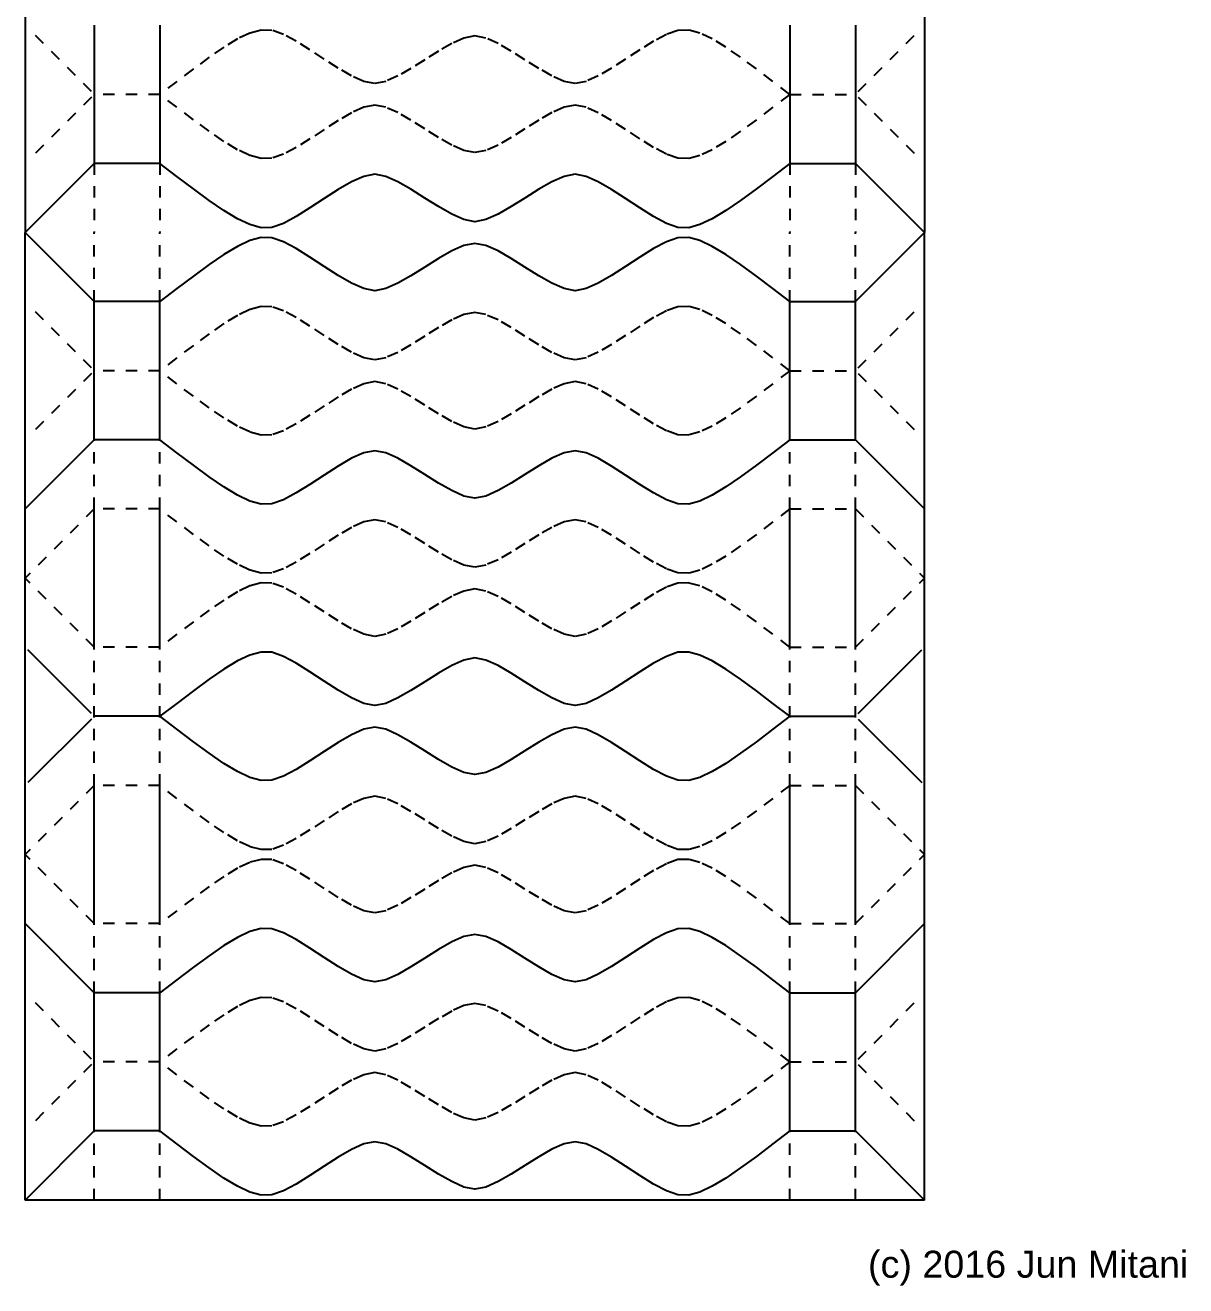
# Model space of a CAD drawing. Extents: x 11 to 192, y -288 to -9.
# Drawn here: x 47.5 to 192.1, y -287.6 to -130.6 of the extents above; entities that cross this region are included whole.
import ezdxf

# ---------------------------------------------------------------- set-up
doc = ezdxf.new("R2010")
doc.units = 0
for name, pattern in [('AI-LINETYPE-100', [2.822222, 1.411111, -1.411111]), ('AI-LINETYPE-101', [2.822222, 1.411111, -1.411111]), ('AI-LINETYPE-102', [2.822222, 1.411111, -1.411111]), ('AI-LINETYPE-103', [2.822222, 1.411111, -1.411111]), ('AI-LINETYPE-104', [2.822222, 1.411111, -1.411111]), ('AI-LINETYPE-105', [2.822222, 1.411111, -1.411111]), ('AI-LINETYPE-106', [2.822222, 1.411111, -1.411111]), ('AI-LINETYPE-107', [2.822222, 1.411111, -1.411111]), ('AI-LINETYPE-108', [2.822222, 1.411111, -1.411111]), ('AI-LINETYPE-109', [2.822222, 1.411111, -1.411111]), ('AI-LINETYPE-11', [2.822222, 1.411111, -1.411111]), ('AI-LINETYPE-110', [2.822222, 1.411111, -1.411111]), ('AI-LINETYPE-18', [2.822222, 1.411111, -1.411111]), ('AI-LINETYPE-19', [2.822222, 1.411111, -1.411111]), ('AI-LINETYPE-26', [2.822222, 1.411111, -1.411111]), ('AI-LINETYPE-27', [2.822222, 1.411111, -1.411111]), ('AI-LINETYPE-28', [2.822222, 1.411111, -1.411111]), ('AI-LINETYPE-4', [2.822222, 1.411111, -1.411111]), ('AI-LINETYPE-46', [2.822222, 1.411111, -1.411111]), ('AI-LINETYPE-51', [2.822222, 1.411111, -1.411111]), ('AI-LINETYPE-53', [2.822222, 1.411111, -1.411111]), ('AI-LINETYPE-54', [2.822222, 1.411111, -1.411111]), ('AI-LINETYPE-55', [2.822222, 1.411111, -1.411111]), ('AI-LINETYPE-56', [2.822222, 1.411111, -1.411111]), ('AI-LINETYPE-57', [2.822222, 1.411111, -1.411111]), ('AI-LINETYPE-58', [2.822222, 1.411111, -1.411111]), ('AI-LINETYPE-59', [2.822222, 1.411111, -1.411111]), ('AI-LINETYPE-60', [2.822222, 1.411111, -1.411111]), ('AI-LINETYPE-61', [2.822222, 1.411111, -1.411111]), ('AI-LINETYPE-62', [2.822222, 1.411111, -1.411111]), ('AI-LINETYPE-63', [2.822222, 1.411111, -1.411111]), ('AI-LINETYPE-64', [2.822222, 1.411111, -1.411111]), ('AI-LINETYPE-65', [2.822222, 1.411111, -1.411111]), ('AI-LINETYPE-66', [2.822222, 1.411111, -1.411111]), ('AI-LINETYPE-67', [2.822222, 1.411111, -1.411111]), ('AI-LINETYPE-68', [2.822222, 1.411111, -1.411111]), ('AI-LINETYPE-69', [2.822222, 1.411111, -1.411111]), ('AI-LINETYPE-70', [2.822222, 1.411111, -1.411111]), ('AI-LINETYPE-71', [2.822222, 1.411111, -1.411111]), ('AI-LINETYPE-72', [2.822222, 1.411111, -1.411111]), ('AI-LINETYPE-73', [2.822222, 1.411111, -1.411111]), ('AI-LINETYPE-74', [2.822222, 1.411111, -1.411111]), ('AI-LINETYPE-75', [2.822222, 1.411111, -1.411111]), ('AI-LINETYPE-76', [2.822222, 1.411111, -1.411111]), ('AI-LINETYPE-77', [2.822222, 1.411111, -1.411111]), ('AI-LINETYPE-78', [2.822222, 1.411111, -1.411111]), ('AI-LINETYPE-79', [2.822222, 1.411111, -1.411111]), ('AI-LINETYPE-80', [2.822222, 1.411111, -1.411111]), ('AI-LINETYPE-81', [2.822222, 1.411111, -1.411111]), ('AI-LINETYPE-82', [2.822222, 1.411111, -1.411111]), ('AI-LINETYPE-83', [2.822222, 1.411111, -1.411111]), ('AI-LINETYPE-84', [2.822222, 1.411111, -1.411111]), ('AI-LINETYPE-85', [2.822222, 1.411111, -1.411111]), ('AI-LINETYPE-86', [2.822222, 1.411111, -1.411111]), ('AI-LINETYPE-87', [2.822222, 1.411111, -1.411111]), ('AI-LINETYPE-88', [2.822222, 1.411111, -1.411111]), ('AI-LINETYPE-89', [2.822222, 1.411111, -1.411111]), ('AI-LINETYPE-9', [2.822222, 1.411111, -1.411111]), ('AI-LINETYPE-90', [2.822222, 1.411111, -1.411111]), ('AI-LINETYPE-91', [2.822222, 1.411111, -1.411111]), ('AI-LINETYPE-92', [2.822222, 1.411111, -1.411111]), ('AI-LINETYPE-93', [2.822222, 1.411111, -1.411111]), ('AI-LINETYPE-94', [2.822222, 1.411111, -1.411111]), ('AI-LINETYPE-95', [2.822222, 1.411111, -1.411111]), ('AI-LINETYPE-96', [2.822222, 1.411111, -1.411111]), ('AI-LINETYPE-97', [2.822222, 1.411111, -1.411111]), ('AI-LINETYPE-98', [2.822222, 1.411111, -1.411111]), ('AI-LINETYPE-99', [2.822222, 1.411111, -1.411111])]:
    doc.linetypes.add(name, pattern=pattern)
for name, color, linetype in [('CUTLINE', 7, 'CONTINUOUS'), ('MOUNTAINLINE', 7, 'CONTINUOUS'), ('TEXT', 7, 'CONTINUOUS'), ('VALLEYLINE', 7, 'CONTINUOUS')]:
    doc.layers.add(name, color=color, linetype=linetype)

# ---------------------------------------------------------------- blocks, each defined once
blk = doc.blocks.new('BLOCK_2')
at = {"layer": 'CUTLINE', "color": 7}
blk.add_lwpolyline([(159.55, -35.93), (159.55, -156.43)], dxfattribs=at)
blk = doc.blocks.new('BLOCK_3')
at = {"layer": 'CUTLINE', "color": 7}
blk.add_lwpolyline([(159.55, -276.93), (159.55, -156.43)], dxfattribs=at)
blk = doc.blocks.new('BLOCK_4')
at = {"layer": 'CUTLINE', "color": 7}
blk.add_lwpolyline([(47.55, -276.93), (47.55, -156.43)], dxfattribs=at)
blk = doc.blocks.new('BLOCK_5')
at = {"layer": 'CUTLINE', "color": 7}
blk.add_lwpolyline([(47.55, -35.93), (47.55, -156.43)], dxfattribs=at)
blk = doc.blocks.new('BLOCK_9')
at = {"layer": 'VALLEYLINE', "color": 7, "linetype": 'AI-LINETYPE-4'}
blk.add_lwpolyline([(142.77, -147.82), (142.77, -156.43)], dxfattribs=at)
blk = doc.blocks.new('BLOCK_14')
at = {"layer": 'VALLEYLINE', "color": 7, "linetype": 'AI-LINETYPE-9'}
blk.add_lwpolyline([(150.95, -147.82), (150.95, -156.43)], dxfattribs=at)
blk = doc.blocks.new('BLOCK_22')
at = {"layer": 'VALLEYLINE', "color": 7, "linetype": 'AI-LINETYPE-18'}
blk.add_lwpolyline([(151.29, -138.87), (159.21, -130.95)], dxfattribs=at)
blk = doc.blocks.new('BLOCK_23')
at = {"layer": 'VALLEYLINE', "color": 7, "linetype": 'AI-LINETYPE-19'}
blk.add_lwpolyline([(151.29, -139.56), (159.21, -147.48)], dxfattribs=at)
blk = doc.blocks.new('BLOCK_30')
at = {"layer": 'VALLEYLINE', "color": 7, "linetype": 'AI-LINETYPE-26'}
blk.add_lwpolyline([(55.81, -138.87), (47.89, -130.95)], dxfattribs=at)
blk = doc.blocks.new('BLOCK_31')
at = {"layer": 'VALLEYLINE', "color": 7, "linetype": 'AI-LINETYPE-27'}
blk.add_lwpolyline([(55.81, -139.56), (47.89, -147.48)], dxfattribs=at)
blk = doc.blocks.new('BLOCK_35')
at = {"layer": 'VALLEYLINE', "color": 7, "linetype": 'AI-LINETYPE-46'}
blk.add_lwpolyline([(64.33, -147.82), (64.33, -156.43)], dxfattribs=at)
blk = doc.blocks.new('BLOCK_40')
at = {"layer": 'VALLEYLINE', "color": 7, "linetype": 'AI-LINETYPE-51'}
blk.add_lwpolyline([(56.15, -147.82), (56.15, -156.43)], dxfattribs=at)
blk = doc.blocks.new('BLOCK_42')
at = {"layer": 'VALLEYLINE', "color": 7, "linetype": 'AI-LINETYPE-53'}
blk.add_lwpolyline([(142.77, -225.29), (142.77, -208.07)], dxfattribs=at)
blk = doc.blocks.new('BLOCK_43')
at = {"layer": 'VALLEYLINE', "color": 7, "linetype": 'AI-LINETYPE-54'}
blk.add_lwpolyline([(142.77, -251.11), (142.77, -242.5)], dxfattribs=at)
blk = doc.blocks.new('BLOCK_44')
at = {"layer": 'VALLEYLINE', "color": 7, "linetype": 'AI-LINETYPE-55'}
blk.add_lwpolyline([(142.77, -190.86), (142.77, -182.25)], dxfattribs=at)
blk = doc.blocks.new('BLOCK_45')
at = {"layer": 'VALLEYLINE', "color": 7, "linetype": 'AI-LINETYPE-56'}
blk.add_lwpolyline([(142.77, -165.04), (142.77, -156.43)], dxfattribs=at)
blk = doc.blocks.new('BLOCK_46')
at = {"layer": 'VALLEYLINE', "color": 7, "linetype": 'AI-LINETYPE-57'}
blk.add_lwpolyline([(142.77, -276.93), (142.77, -268.32)], dxfattribs=at)
blk = doc.blocks.new('BLOCK_47')
at = {"layer": 'VALLEYLINE', "color": 7, "linetype": 'AI-LINETYPE-58'}
blk.add_lwpolyline([(150.95, -225.29), (150.95, -208.07)], dxfattribs=at)
blk = doc.blocks.new('BLOCK_48')
at = {"layer": 'VALLEYLINE', "color": 7, "linetype": 'AI-LINETYPE-59'}
blk.add_lwpolyline([(150.95, -251.11), (150.95, -242.5)], dxfattribs=at)
blk = doc.blocks.new('BLOCK_49')
at = {"layer": 'VALLEYLINE', "color": 7, "linetype": 'AI-LINETYPE-60'}
blk.add_lwpolyline([(150.95, -190.86), (150.95, -182.25)], dxfattribs=at)
blk = doc.blocks.new('BLOCK_50')
at = {"layer": 'VALLEYLINE', "color": 7, "linetype": 'AI-LINETYPE-61'}
blk.add_lwpolyline([(150.95, -165.04), (150.95, -156.43)], dxfattribs=at)
blk = doc.blocks.new('BLOCK_51')
at = {"layer": 'VALLEYLINE', "color": 7, "linetype": 'AI-LINETYPE-62'}
blk.add_lwpolyline([(150.95, -276.93), (150.95, -268.32)], dxfattribs=at)
blk = doc.blocks.new('BLOCK_52')
at = {"layer": 'VALLEYLINE', "color": 7, "linetype": 'AI-LINETYPE-64'}
blk.add_lwpolyline([(151.29, -260.06), (159.21, -267.98)], dxfattribs=at)
blk = doc.blocks.new('BLOCK_53')
at = {"layer": 'VALLEYLINE', "color": 7, "linetype": 'AI-LINETYPE-65'}
blk.add_lwpolyline([(151.29, -259.37), (159.21, -251.45)], dxfattribs=at)
blk = doc.blocks.new('BLOCK_54')
at = {"layer": 'VALLEYLINE', "color": 7, "linetype": 'AI-LINETYPE-66'}
blk.add_lwpolyline([(150.95, -242.5), (159.55, -233.89)], dxfattribs=at)
blk = doc.blocks.new('BLOCK_55')
at = {"layer": 'VALLEYLINE', "color": 7, "linetype": 'AI-LINETYPE-67'}
blk.add_lwpolyline([(150.95, -225.29), (159.55, -233.89)], dxfattribs=at)
blk = doc.blocks.new('BLOCK_56')
at = {"layer": 'VALLEYLINE', "color": 7, "linetype": 'AI-LINETYPE-68'}
blk.add_lwpolyline([(150.95, -208.07), (159.55, -199.47)], dxfattribs=at)
blk = doc.blocks.new('BLOCK_57')
at = {"layer": 'VALLEYLINE', "color": 7, "linetype": 'AI-LINETYPE-69'}
blk.add_lwpolyline([(150.95, -190.86), (159.55, -199.47)], dxfattribs=at)
blk = doc.blocks.new('BLOCK_58')
at = {"layer": 'VALLEYLINE', "color": 7, "linetype": 'AI-LINETYPE-70'}
blk.add_lwpolyline([(151.29, -173.99), (159.21, -181.91)], dxfattribs=at)
blk = doc.blocks.new('BLOCK_59')
at = {"layer": 'VALLEYLINE', "color": 7, "linetype": 'AI-LINETYPE-71'}
blk.add_lwpolyline([(151.29, -173.3), (159.21, -165.38)], dxfattribs=at)
blk = doc.blocks.new('BLOCK_60')
at = {"layer": 'VALLEYLINE', "color": 7, "linetype": 'AI-LINETYPE-72'}
blk.add_lwpolyline([(55.81, -260.06), (47.89, -267.98)], dxfattribs=at)
blk = doc.blocks.new('BLOCK_61')
at = {"layer": 'VALLEYLINE', "color": 7, "linetype": 'AI-LINETYPE-73'}
blk.add_lwpolyline([(55.81, -259.37), (47.89, -251.45)], dxfattribs=at)
blk = doc.blocks.new('BLOCK_62')
at = {"layer": 'VALLEYLINE', "color": 7, "linetype": 'AI-LINETYPE-74'}
blk.add_lwpolyline([(56.15, -242.5), (47.55, -233.89)], dxfattribs=at)
blk = doc.blocks.new('BLOCK_63')
at = {"layer": 'VALLEYLINE', "color": 7, "linetype": 'AI-LINETYPE-75'}
blk.add_lwpolyline([(56.15, -225.29), (47.55, -233.89)], dxfattribs=at)
blk = doc.blocks.new('BLOCK_64')
at = {"layer": 'VALLEYLINE', "color": 7, "linetype": 'AI-LINETYPE-76'}
blk.add_lwpolyline([(56.15, -208.07), (47.55, -199.47)], dxfattribs=at)
blk = doc.blocks.new('BLOCK_65')
at = {"layer": 'VALLEYLINE', "color": 7, "linetype": 'AI-LINETYPE-77'}
blk.add_lwpolyline([(56.15, -190.86), (47.55, -199.47)], dxfattribs=at)
blk = doc.blocks.new('BLOCK_66')
at = {"layer": 'VALLEYLINE', "color": 7, "linetype": 'AI-LINETYPE-78'}
blk.add_lwpolyline([(55.81, -173.99), (47.89, -181.91)], dxfattribs=at)
blk = doc.blocks.new('BLOCK_67')
at = {"layer": 'VALLEYLINE', "color": 7, "linetype": 'AI-LINETYPE-79'}
blk.add_lwpolyline([(55.81, -173.3), (47.89, -165.38)], dxfattribs=at)
blk = doc.blocks.new('BLOCK_68')
at = {"layer": 'VALLEYLINE', "color": 7, "linetype": 'AI-LINETYPE-95'}
blk.add_lwpolyline([(64.33, -225.29), (64.33, -208.07)], dxfattribs=at)
blk = doc.blocks.new('BLOCK_69')
at = {"layer": 'VALLEYLINE', "color": 7, "linetype": 'AI-LINETYPE-96'}
blk.add_lwpolyline([(64.33, -251.11), (64.33, -242.5)], dxfattribs=at)
blk = doc.blocks.new('BLOCK_70')
at = {"layer": 'VALLEYLINE', "color": 7, "linetype": 'AI-LINETYPE-97'}
blk.add_lwpolyline([(64.33, -190.86), (64.33, -182.25)], dxfattribs=at)
blk = doc.blocks.new('BLOCK_71')
at = {"layer": 'VALLEYLINE', "color": 7, "linetype": 'AI-LINETYPE-98'}
blk.add_lwpolyline([(64.33, -165.04), (64.33, -156.43)], dxfattribs=at)
blk = doc.blocks.new('BLOCK_72')
at = {"layer": 'VALLEYLINE', "color": 7, "linetype": 'AI-LINETYPE-99'}
blk.add_lwpolyline([(64.33, -276.93), (64.33, -268.32)], dxfattribs=at)
blk = doc.blocks.new('BLOCK_73')
at = {"layer": 'VALLEYLINE', "color": 7, "linetype": 'AI-LINETYPE-100'}
blk.add_lwpolyline([(56.15, -225.29), (56.15, -208.07)], dxfattribs=at)
blk = doc.blocks.new('BLOCK_74')
at = {"layer": 'VALLEYLINE', "color": 7, "linetype": 'AI-LINETYPE-101'}
blk.add_lwpolyline([(56.15, -251.11), (56.15, -242.5)], dxfattribs=at)
blk = doc.blocks.new('BLOCK_75')
at = {"layer": 'VALLEYLINE', "color": 7, "linetype": 'AI-LINETYPE-102'}
blk.add_lwpolyline([(56.15, -190.86), (56.15, -182.25)], dxfattribs=at)
blk = doc.blocks.new('BLOCK_76')
at = {"layer": 'VALLEYLINE', "color": 7, "linetype": 'AI-LINETYPE-103'}
blk.add_lwpolyline([(56.15, -165.04), (56.15, -156.43)], dxfattribs=at)
blk = doc.blocks.new('BLOCK_77')
at = {"layer": 'VALLEYLINE', "color": 7, "linetype": 'AI-LINETYPE-104'}
blk.add_lwpolyline([(56.15, -276.93), (56.15, -268.32)], dxfattribs=at)
blk = doc.blocks.new('BLOCK_86')
at = {"layer": 'MOUNTAINLINE', "color": 7}
blk.add_lwpolyline([(142.77, -242.5), (142.77, -225.29)], dxfattribs=at)
blk = doc.blocks.new('BLOCK_87')
at = {"layer": 'MOUNTAINLINE', "color": 7}
blk.add_lwpolyline([(142.77, -208.07), (142.77, -190.86)], dxfattribs=at)
blk = doc.blocks.new('BLOCK_88')
at = {"layer": 'MOUNTAINLINE', "color": 7}
blk.add_lwpolyline([(150.95, -242.5), (150.95, -225.29)], dxfattribs=at)
blk = doc.blocks.new('BLOCK_89')
at = {"layer": 'MOUNTAINLINE', "color": 7}
blk.add_lwpolyline([(150.95, -208.07), (150.95, -190.86)], dxfattribs=at)
blk = doc.blocks.new('BLOCK_90')
at = {"layer": 'MOUNTAINLINE', "color": 7}
blk.add_lwpolyline([(64.33, -242.5), (64.33, -225.29)], dxfattribs=at)
blk = doc.blocks.new('BLOCK_91')
at = {"layer": 'MOUNTAINLINE', "color": 7}
blk.add_lwpolyline([(64.33, -208.07), (64.33, -190.86)], dxfattribs=at)
blk = doc.blocks.new('BLOCK_92')
at = {"layer": 'MOUNTAINLINE', "color": 7}
blk.add_lwpolyline([(56.15, -242.5), (56.15, -225.29)], dxfattribs=at)
blk = doc.blocks.new('BLOCK_93')
at = {"layer": 'MOUNTAINLINE', "color": 7}
blk.add_lwpolyline([(56.15, -208.07), (56.15, -190.86)], dxfattribs=at)
blk = doc.blocks.new('BLOCK_94')
at = {"layer": 'MOUNTAINLINE', "color": 7}
blk.add_lwpolyline([(56.15, -268.32), (47.55, -276.93)], dxfattribs=at)
blk = doc.blocks.new('BLOCK_95')
at = {"layer": 'MOUNTAINLINE', "color": 7}
blk.add_lwpolyline([(56.15, -251.11), (47.55, -242.5)], dxfattribs=at)
blk = doc.blocks.new('BLOCK_96')
at = {"layer": 'MOUNTAINLINE', "color": 7}
blk.add_lwpolyline([(55.81, -217.02), (47.89, -224.94)], dxfattribs=at)
blk = doc.blocks.new('BLOCK_97')
at = {"layer": 'MOUNTAINLINE', "color": 7}
blk.add_lwpolyline([(55.81, -216.34), (47.89, -208.42)], dxfattribs=at)
blk = doc.blocks.new('BLOCK_99')
at = {"layer": 'MOUNTAINLINE', "color": 7}
blk.add_lwpolyline([(56.15, -147.82), (47.55, -156.43)], dxfattribs=at)
blk = doc.blocks.new('BLOCK_100')
at = {"layer": 'MOUNTAINLINE', "color": 7}
blk.add_lwpolyline([(56.15, -130.61), (56.15, -147.82)], dxfattribs=at)
blk = doc.blocks.new('BLOCK_101')
at = {"layer": 'MOUNTAINLINE', "color": 7}
blk.add_lwpolyline([(56.15, -182.25), (47.55, -190.86)], dxfattribs=at)
blk = doc.blocks.new('BLOCK_102')
at = {"layer": 'MOUNTAINLINE', "color": 7}
blk.add_lwpolyline([(56.15, -165.04), (47.55, -156.43)], dxfattribs=at)
blk = doc.blocks.new('BLOCK_103')
at = {"layer": 'MOUNTAINLINE', "color": 7}
blk.add_lwpolyline([(64.33, -268.32), (64.33, -251.11)], dxfattribs=at)
blk = doc.blocks.new('BLOCK_104')
at = {"layer": 'MOUNTAINLINE', "color": 7}
blk.add_lwpolyline([(56.15, -268.32), (56.15, -251.11)], dxfattribs=at)
blk = doc.blocks.new('BLOCK_105')
at = {"layer": 'MOUNTAINLINE', "color": 7}
blk.add_lwpolyline([(64.33, -130.61), (64.33, -147.82)], dxfattribs=at)
blk = doc.blocks.new('BLOCK_106')
at = {"layer": 'MOUNTAINLINE', "color": 7}
blk.add_lwpolyline([(64.33, -182.25), (64.33, -165.04)], dxfattribs=at)
blk = doc.blocks.new('BLOCK_107')
at = {"layer": 'MOUNTAINLINE', "color": 7}
blk.add_lwpolyline([(56.15, -182.25), (56.15, -165.04)], dxfattribs=at)
blk = doc.blocks.new('BLOCK_108')
at = {"layer": 'MOUNTAINLINE', "color": 7}
blk.add_lwpolyline([(150.95, -268.32), (150.95, -251.11)], dxfattribs=at)
blk = doc.blocks.new('BLOCK_109')
at = {"layer": 'MOUNTAINLINE', "color": 7}
blk.add_lwpolyline([(150.95, -268.32), (159.55, -276.93)], dxfattribs=at)
blk = doc.blocks.new('BLOCK_110')
at = {"layer": 'MOUNTAINLINE', "color": 7}
blk.add_lwpolyline([(150.95, -251.11), (159.55, -242.5)], dxfattribs=at)
blk = doc.blocks.new('BLOCK_111')
at = {"layer": 'MOUNTAINLINE', "color": 7}
blk.add_lwpolyline([(151.29, -217.02), (159.21, -224.94)], dxfattribs=at)
blk = doc.blocks.new('BLOCK_112')
at = {"layer": 'MOUNTAINLINE', "color": 7}
blk.add_lwpolyline([(151.29, -216.34), (159.21, -208.42)], dxfattribs=at)
blk = doc.blocks.new('BLOCK_113')
at = {"layer": 'MOUNTAINLINE', "color": 7}
blk.add_lwpolyline([(150.95, -130.61), (150.95, -147.82)], dxfattribs=at)
blk = doc.blocks.new('BLOCK_115')
at = {"layer": 'MOUNTAINLINE', "color": 7}
blk.add_lwpolyline([(150.95, -147.82), (159.55, -156.43)], dxfattribs=at)
blk = doc.blocks.new('BLOCK_116')
at = {"layer": 'MOUNTAINLINE', "color": 7}
blk.add_lwpolyline([(150.95, -182.25), (150.95, -165.04)], dxfattribs=at)
blk = doc.blocks.new('BLOCK_117')
at = {"layer": 'MOUNTAINLINE', "color": 7}
blk.add_lwpolyline([(150.95, -182.25), (159.55, -190.86)], dxfattribs=at)
blk = doc.blocks.new('BLOCK_118')
at = {"layer": 'MOUNTAINLINE', "color": 7}
blk.add_lwpolyline([(150.95, -165.04), (159.55, -156.43)], dxfattribs=at)
blk = doc.blocks.new('BLOCK_119')
at = {"layer": 'MOUNTAINLINE', "color": 7}
blk.add_lwpolyline([(142.77, -130.61), (142.77, -147.82)], dxfattribs=at)
blk = doc.blocks.new('BLOCK_132')
at = {"layer": 'MOUNTAINLINE', "color": 7}
blk.add_lwpolyline([(142.77, -268.32), (142.77, -251.11)], dxfattribs=at)
blk = doc.blocks.new('BLOCK_133')
at = {"layer": 'MOUNTAINLINE', "color": 7}
blk.add_lwpolyline([(142.77, -182.25), (142.77, -165.04)], dxfattribs=at)

msp = doc.modelspace()

# ---------------------------------------------------------------- linework, layer by layer
at = {"layer": 'CUTLINE', "color": 7}
msp.add_lwpolyline([(159.55, -276.93), (47.55, -276.93)], dxfattribs=at)
at = {"layer": 'MOUNTAINLINE', "color": 7}
for points in [[(64.33, -147.82), (56.15, -147.82)], [(142.77, -147.82), (140.67, -149.44), (138.61, -150.99), (136.64, -152.43), (134.8, -153.69), (133.11, -154.72), (131.58, -155.45), (130.18, -155.83), (128.84, -155.79), (127.4, -155.29), (125.81, -154.44), (124.09, -153.37), (122.32, -152.21), (120.56, -151.08), (118.91, -150.12), (117.4, -149.44), (116.03, -149.17), (114.66, -149.44), (113.15, -150.11), (111.51, -151.05), (109.79, -152.13), (108.07, -153.2), (106.43, -154.14), (104.92, -154.82), (103.55, -155.09), (102.18, -154.82), (100.68, -154.14), (99.03, -153.2), (97.31, -152.13), (95.59, -151.05), (93.95, -150.11), (92.44, -149.44), (91.07, -149.17), (89.7, -149.44), (88.19, -150.12), (86.54, -151.08), (84.78, -152.21), (83.01, -153.37), (81.29, -154.44), (79.7, -155.29), (78.26, -155.79), (76.92, -155.83), (75.52, -155.45), (73.99, -154.72), (72.3, -153.69), (70.46, -152.43), (68.49, -150.99), (66.43, -149.44), (64.33, -147.82)], [(142.77, -147.82), (150.95, -147.82)], [(142.77, -165.04), (140.67, -163.42), (138.61, -161.87), (136.64, -160.43), (134.8, -159.17), (133.11, -158.15), (131.58, -157.41), (130.18, -157.04), (128.84, -157.07), (127.4, -157.57), (125.81, -158.42), (124.09, -159.49), (122.32, -160.65), (120.56, -161.78), (118.91, -162.74), (117.4, -163.42), (116.03, -163.69), (114.66, -163.42), (113.15, -162.75), (111.51, -161.81), (109.79, -160.73), (108.07, -159.66), (106.43, -158.72), (104.92, -158.04), (103.55, -157.78), (102.18, -158.04), (100.68, -158.72), (99.03, -159.66), (97.31, -160.73), (95.59, -161.81), (93.95, -162.75), (92.44, -163.42), (91.07, -163.69), (89.7, -163.42), (88.19, -162.74), (86.54, -161.78), (84.78, -160.65), (83.01, -159.49), (81.29, -158.42), (79.7, -157.57), (78.26, -157.07), (76.92, -157.04), (75.52, -157.41), (73.99, -158.15), (72.3, -159.17), (70.46, -160.43), (68.49, -161.87), (66.43, -163.42), (64.33, -165.04)], [(64.33, -165.04), (56.15, -165.04)], [(142.77, -165.04), (150.95, -165.04)], [(64.33, -182.25), (56.15, -182.25)], [(142.77, -182.25), (140.67, -183.87), (138.61, -185.42), (136.64, -186.86), (134.8, -188.12), (133.11, -189.14), (131.58, -189.88), (130.18, -190.25), (128.84, -190.22), (127.4, -189.72), (125.81, -188.87), (124.09, -187.8), (122.32, -186.64), (120.56, -185.51), (118.91, -184.55), (117.4, -183.87), (116.03, -183.6), (114.66, -183.87), (113.15, -184.54), (111.51, -185.48), (109.79, -186.56), (108.07, -187.63), (106.43, -188.57), (104.92, -189.25), (103.55, -189.51), (102.18, -189.25), (100.68, -188.57), (99.03, -187.63), (97.31, -186.56), (95.59, -185.48), (93.95, -184.54), (92.44, -183.87), (91.07, -183.6), (89.7, -183.87), (88.19, -184.55), (86.54, -185.51), (84.78, -186.64), (83.01, -187.8), (81.29, -188.87), (79.7, -189.72), (78.26, -190.22), (76.92, -190.25), (75.52, -189.88), (73.99, -189.14), (72.3, -188.12), (70.46, -186.86), (68.49, -185.42), (66.43, -183.87), (64.33, -182.25)], [(142.77, -182.25), (150.95, -182.25)], [(142.77, -216.68), (140.67, -215.07), (138.61, -213.51), (136.64, -212.07), (134.8, -210.81), (133.11, -209.79), (131.58, -209.06), (130.18, -208.68), (128.84, -208.71), (127.4, -209.22), (125.81, -210.07), (124.09, -211.13), (122.32, -212.29), (120.56, -213.42), (118.91, -214.39), (117.4, -215.07), (116.03, -215.34), (114.66, -215.07), (113.15, -214.39), (111.51, -213.45), (109.79, -212.38), (108.07, -211.3), (106.43, -210.36), (104.92, -209.69), (103.55, -209.42), (102.18, -209.69), (100.68, -210.36), (99.03, -211.3), (97.31, -212.38), (95.59, -213.45), (93.95, -214.39), (92.44, -215.07), (91.07, -215.34), (89.7, -215.07), (88.19, -214.39), (86.54, -213.42), (84.78, -212.29), (83.01, -211.13), (81.29, -210.07), (79.7, -209.22), (78.26, -208.71), (76.92, -208.68), (75.52, -209.06), (73.99, -209.79), (72.3, -210.81), (70.46, -212.07), (68.49, -213.51), (66.43, -215.07), (64.33, -216.68)], [(64.33, -216.68), (56.15, -216.68)], [(142.77, -216.68), (140.67, -218.29), (138.61, -219.85), (136.64, -221.29), (134.8, -222.55), (133.11, -223.57), (131.58, -224.3), (130.18, -224.68), (128.84, -224.65), (127.4, -224.14), (125.81, -223.3), (124.09, -222.23), (122.32, -221.07), (120.56, -219.94), (118.91, -218.97), (117.4, -218.29), (116.03, -218.03), (114.66, -218.29), (113.15, -218.97), (111.51, -219.91), (109.79, -220.98), (108.07, -222.06), (106.43, -223), (104.92, -223.67), (103.55, -223.94), (102.18, -223.67), (100.68, -223), (99.03, -222.06), (97.31, -220.98), (95.59, -219.91), (93.95, -218.97), (92.44, -218.29), (91.07, -218.03), (89.7, -218.29), (88.19, -218.97), (86.54, -219.94), (84.78, -221.07), (83.01, -222.23), (81.29, -223.3), (79.7, -224.14), (78.26, -224.65), (76.92, -224.68), (75.52, -224.3), (73.99, -223.57), (72.3, -222.55), (70.46, -221.29), (68.49, -219.85), (66.43, -218.29), (64.33, -216.68)], [(142.77, -216.68), (150.95, -216.68)], [(142.77, -251.11), (140.67, -249.5), (138.61, -247.94), (136.64, -246.5), (134.8, -245.24), (133.11, -244.22), (131.58, -243.49), (130.18, -243.11), (128.84, -243.14), (127.4, -243.65), (125.81, -244.49), (124.09, -245.56), (122.32, -246.72), (120.56, -247.85), (118.91, -248.81), (117.4, -249.5), (116.03, -249.76), (114.66, -249.5), (113.15, -248.82), (111.51, -247.88), (109.79, -246.81), (108.07, -245.73), (106.43, -244.79), (104.92, -244.12), (103.55, -243.85), (102.18, -244.12), (100.68, -244.79), (99.03, -245.73), (97.31, -246.81), (95.59, -247.88), (93.95, -248.82), (92.44, -249.5), (91.07, -249.76), (89.7, -249.5), (88.19, -248.81), (86.54, -247.85), (84.78, -246.72), (83.01, -245.56), (81.29, -244.49), (79.7, -243.65), (78.26, -243.14), (76.92, -243.11), (75.52, -243.49), (73.99, -244.22), (72.3, -245.24), (70.46, -246.5), (68.49, -247.94), (66.43, -249.5), (64.33, -251.11)], [(64.33, -251.11), (56.15, -251.11)], [(142.77, -251.11), (150.95, -251.11)], [(64.33, -268.32), (56.15, -268.32)], [(142.77, -268.32), (140.67, -269.94), (138.61, -271.49), (136.64, -272.93), (134.8, -274.19), (133.11, -275.22), (131.58, -275.95), (130.18, -276.33), (128.84, -276.29), (127.4, -275.79), (125.81, -274.94), (124.09, -273.87), (122.32, -272.71), (120.56, -271.58), (118.91, -270.62), (117.4, -269.94), (116.03, -269.67), (114.66, -269.94), (113.15, -270.61), (111.51, -271.55), (109.79, -272.63), (108.07, -273.7), (106.43, -274.64), (104.92, -275.32), (103.55, -275.59), (102.18, -275.32), (100.68, -274.64), (99.03, -273.7), (97.31, -272.63), (95.59, -271.55), (93.95, -270.61), (92.44, -269.94), (91.07, -269.67), (89.7, -269.94), (88.19, -270.62), (86.54, -271.58), (84.78, -272.71), (83.01, -273.87), (81.29, -274.94), (79.7, -275.79), (78.26, -276.29), (76.92, -276.33), (75.52, -275.95), (73.99, -275.22), (72.3, -274.19), (70.46, -272.93), (68.49, -271.49), (66.43, -269.94), (64.33, -268.32)], [(142.77, -268.32), (150.95, -268.32)]]:
    msp.add_lwpolyline(points, dxfattribs=at)
at = {"layer": 'VALLEYLINE', "color": 7, "linetype": 'AI-LINETYPE-28'}
msp.add_lwpolyline([(142.77, -139.22), (140.67, -137.6), (138.61, -136.05), (136.64, -134.61), (134.8, -133.35), (133.11, -132.32), (131.58, -131.59), (130.18, -131.21), (128.84, -131.25), (127.4, -131.75), (125.81, -132.6), (124.09, -133.67), (122.32, -134.83), (120.56, -135.95), (118.91, -136.92), (117.4, -137.6), (116.03, -137.87), (114.66, -137.6), (113.15, -136.93), (111.51, -135.99), (109.79, -134.91), (108.07, -133.84), (106.43, -132.9), (104.92, -132.22), (103.55, -131.95), (102.18, -132.22), (100.68, -132.9), (99.03, -133.84), (97.31, -134.91), (95.59, -135.99), (93.95, -136.93), (92.44, -137.6), (91.07, -137.87), (89.7, -137.6), (88.19, -136.92), (86.54, -135.95), (84.78, -134.83), (83.01, -133.67), (81.29, -132.6), (79.7, -131.75), (78.26, -131.25), (76.92, -131.21), (75.52, -131.59), (73.99, -132.32), (72.3, -133.35), (70.46, -134.61), (68.49, -136.05), (66.43, -137.6), (64.33, -139.22)], dxfattribs=at)
at = {"layer": 'VALLEYLINE', "color": 7, "linetype": 'AI-LINETYPE-106'}
msp.add_lwpolyline([(64.33, -139.22), (56.15, -139.22)], dxfattribs=at)
at = {"layer": 'VALLEYLINE', "color": 7, "linetype": 'AI-LINETYPE-11'}
msp.add_lwpolyline([(142.77, -139.22), (140.67, -140.83), (138.61, -142.39), (136.64, -143.82), (134.8, -145.08), (133.11, -146.11), (131.58, -146.84), (130.18, -147.22), (128.84, -147.18), (127.4, -146.68), (125.81, -145.83), (124.09, -144.76), (122.32, -143.6), (120.56, -142.48), (118.91, -141.51), (117.4, -140.83), (116.03, -140.56), (114.66, -140.83), (113.15, -141.5), (111.51, -142.44), (109.79, -143.52), (108.07, -144.6), (106.43, -145.54), (104.92, -146.21), (103.55, -146.48), (102.18, -146.21), (100.68, -145.54), (99.03, -144.6), (97.31, -143.52), (95.59, -142.44), (93.95, -141.5), (92.44, -140.83), (91.07, -140.56), (89.7, -140.83), (88.19, -141.51), (86.54, -142.48), (84.78, -143.6), (83.01, -144.76), (81.29, -145.83), (79.7, -146.68), (78.26, -147.18), (76.92, -147.22), (75.52, -146.84), (73.99, -146.11), (72.3, -145.08), (70.46, -143.82), (68.49, -142.39), (66.43, -140.83), (64.33, -139.22)], dxfattribs=at)
at = {"layer": 'VALLEYLINE', "color": 7, "linetype": 'AI-LINETYPE-109'}
msp.add_lwpolyline([(142.77, -139.22), (150.95, -139.22)], dxfattribs=at)
at = {"layer": 'VALLEYLINE', "color": 7, "linetype": 'AI-LINETYPE-63'}
msp.add_lwpolyline([(142.77, -173.64), (140.67, -172.03), (138.61, -170.48), (136.64, -169.04), (134.8, -167.78), (133.11, -166.75), (131.58, -166.02), (130.18, -165.64), (128.84, -165.68), (127.4, -166.18), (125.81, -167.03), (124.09, -168.1), (122.32, -169.26), (120.56, -170.38), (118.91, -171.35), (117.4, -172.03), (116.03, -172.3), (114.66, -172.03), (113.15, -171.36), (111.51, -170.42), (109.79, -169.34), (108.07, -168.27), (106.43, -167.32), (104.92, -166.65), (103.55, -166.38), (102.18, -166.65), (100.68, -167.32), (99.03, -168.27), (97.31, -169.34), (95.59, -170.42), (93.95, -171.36), (92.44, -172.03), (91.07, -172.3), (89.7, -172.03), (88.19, -171.35), (86.54, -170.38), (84.78, -169.26), (83.01, -168.1), (81.29, -167.03), (79.7, -166.18), (78.26, -165.68), (76.92, -165.64), (75.52, -166.02), (73.99, -166.75), (72.3, -167.78), (70.46, -169.04), (68.49, -170.48), (66.43, -172.03), (64.33, -173.64)], dxfattribs=at)
at = {"layer": 'VALLEYLINE', "color": 7, "linetype": 'AI-LINETYPE-107'}
msp.add_lwpolyline([(64.33, -173.64), (56.15, -173.64)], dxfattribs=at)
at = {"layer": 'VALLEYLINE', "color": 7, "linetype": 'AI-LINETYPE-80'}
msp.add_lwpolyline([(142.77, -173.64), (140.67, -175.26), (138.61, -176.81), (136.64, -178.25), (134.8, -179.51), (133.11, -180.54), (131.58, -181.27), (130.18, -181.65), (128.84, -181.61), (127.4, -181.11), (125.81, -180.26), (124.09, -179.19), (122.32, -178.03), (120.56, -176.91), (118.91, -175.94), (117.4, -175.26), (116.03, -174.99), (114.66, -175.26), (113.15, -175.93), (111.51, -176.87), (109.79, -177.95), (108.07, -179.02), (106.43, -179.97), (104.92, -180.64), (103.55, -180.91), (102.18, -180.64), (100.68, -179.97), (99.03, -179.02), (97.31, -177.95), (95.59, -176.87), (93.95, -175.93), (92.44, -175.26), (91.07, -174.99), (89.7, -175.26), (88.19, -175.94), (86.54, -176.91), (84.78, -178.03), (83.01, -179.19), (81.29, -180.26), (79.7, -181.11), (78.26, -181.61), (76.92, -181.65), (75.52, -181.27), (73.99, -180.54), (72.3, -179.51), (70.46, -178.25), (68.49, -176.81), (66.43, -175.26), (64.33, -173.64)], dxfattribs=at)
at = {"layer": 'VALLEYLINE', "color": 7, "linetype": 'AI-LINETYPE-110'}
msp.add_lwpolyline([(142.77, -173.64), (150.95, -173.64)], dxfattribs=at)
at = {"layer": 'VALLEYLINE', "color": 7, "linetype": 'AI-LINETYPE-94'}
msp.add_lwpolyline([(64.33, -190.86), (56.15, -190.86)], dxfattribs=at)
at = {"layer": 'VALLEYLINE', "color": 7, "linetype": 'AI-LINETYPE-81'}
msp.add_lwpolyline([(142.77, -190.86), (140.67, -192.47), (138.61, -194.03), (136.64, -195.47), (134.8, -196.73), (133.11, -197.75), (131.58, -198.48), (130.18, -198.86), (128.84, -198.83), (127.4, -198.32), (125.81, -197.47), (124.09, -196.41), (122.32, -195.25), (120.56, -194.12), (118.91, -193.15), (117.4, -192.47), (116.03, -192.2), (114.66, -192.47), (113.15, -193.15), (111.51, -194.09), (109.79, -195.16), (108.07, -196.24), (106.43, -197.18), (104.92, -197.85), (103.55, -198.12), (102.18, -197.85), (100.68, -197.18), (99.03, -196.24), (97.31, -195.16), (95.59, -194.09), (93.95, -193.15), (92.44, -192.47), (91.07, -192.2), (89.7, -192.47), (88.19, -193.15), (86.54, -194.12), (84.78, -195.25), (83.01, -196.41), (81.29, -197.47), (79.7, -198.32), (78.26, -198.83), (76.92, -198.86), (75.52, -198.48), (73.99, -197.75), (72.3, -196.73), (70.46, -195.47), (68.49, -194.03), (66.43, -192.47), (64.33, -190.86)], dxfattribs=at)
at = {"layer": 'VALLEYLINE', "color": 7, "linetype": 'AI-LINETYPE-90'}
msp.add_lwpolyline([(142.77, -190.86), (150.95, -190.86)], dxfattribs=at)
at = {"layer": 'VALLEYLINE', "color": 7, "linetype": 'AI-LINETYPE-82'}
msp.add_lwpolyline([(142.77, -208.07), (140.67, -206.46), (138.61, -204.9), (136.64, -203.47), (134.8, -202.21), (133.11, -201.18), (131.58, -200.45), (130.18, -200.07), (128.84, -200.1), (127.4, -200.61), (125.81, -201.46), (124.09, -202.53), (122.32, -203.69), (120.56, -204.81), (118.91, -205.78), (117.4, -206.46), (116.03, -206.73), (114.66, -206.46), (113.15, -205.79), (111.51, -204.85), (109.79, -203.77), (108.07, -202.69), (106.43, -201.75), (104.92, -201.08), (103.55, -200.81), (102.18, -201.08), (100.68, -201.75), (99.03, -202.69), (97.31, -203.77), (95.59, -204.85), (93.95, -205.79), (92.44, -206.46), (91.07, -206.73), (89.7, -206.46), (88.19, -205.78), (86.54, -204.81), (84.78, -203.69), (83.01, -202.53), (81.29, -201.46), (79.7, -200.61), (78.26, -200.1), (76.92, -200.07), (75.52, -200.45), (73.99, -201.18), (72.3, -202.21), (70.46, -203.47), (68.49, -204.9), (66.43, -206.46), (64.33, -208.07)], dxfattribs=at)
at = {"layer": 'VALLEYLINE', "color": 7, "linetype": 'AI-LINETYPE-91'}
msp.add_lwpolyline([(64.33, -208.07), (56.15, -208.07)], dxfattribs=at)
at = {"layer": 'VALLEYLINE', "color": 7, "linetype": 'AI-LINETYPE-87'}
msp.add_lwpolyline([(142.77, -208.07), (150.95, -208.07)], dxfattribs=at)
at = {"layer": 'VALLEYLINE', "color": 7, "linetype": 'AI-LINETYPE-92'}
msp.add_lwpolyline([(64.33, -225.29), (56.15, -225.29)], dxfattribs=at)
at = {"layer": 'VALLEYLINE', "color": 7, "linetype": 'AI-LINETYPE-83'}
msp.add_lwpolyline([(142.77, -225.29), (140.67, -226.9), (138.61, -228.46), (136.64, -229.89), (134.8, -231.16), (133.11, -232.18), (131.58, -232.91), (130.18, -233.29), (128.84, -233.26), (127.4, -232.75), (125.81, -231.9), (124.09, -230.84), (122.32, -229.68), (120.56, -228.55), (118.91, -227.58), (117.4, -226.9), (116.03, -226.63), (114.66, -226.9), (113.15, -227.57), (111.51, -228.52), (109.79, -229.59), (108.07, -230.67), (106.43, -231.61), (104.92, -232.28), (103.55, -232.55), (102.18, -232.28), (100.68, -231.61), (99.03, -230.67), (97.31, -229.59), (95.59, -228.52), (93.95, -227.57), (92.44, -226.9), (91.07, -226.63), (89.7, -226.9), (88.19, -227.58), (86.54, -228.55), (84.78, -229.68), (83.01, -230.84), (81.29, -231.9), (79.7, -232.75), (78.26, -233.26), (76.92, -233.29), (75.52, -232.91), (73.99, -232.18), (72.3, -231.16), (70.46, -229.89), (68.49, -228.46), (66.43, -226.9), (64.33, -225.29)], dxfattribs=at)
at = {"layer": 'VALLEYLINE', "color": 7, "linetype": 'AI-LINETYPE-88'}
msp.add_lwpolyline([(142.77, -225.29), (150.95, -225.29)], dxfattribs=at)
at = {"layer": 'VALLEYLINE', "color": 7, "linetype": 'AI-LINETYPE-84'}
msp.add_lwpolyline([(142.77, -242.5), (140.67, -240.89), (138.61, -239.33), (136.64, -237.9), (134.8, -236.63), (133.11, -235.61), (131.58, -234.88), (130.18, -234.5), (128.84, -234.53), (127.4, -235.04), (125.81, -235.89), (124.09, -236.95), (122.32, -238.11), (120.56, -239.24), (118.91, -240.21), (117.4, -240.89), (116.03, -241.16), (114.66, -240.89), (113.15, -240.22), (111.51, -239.27), (109.79, -238.2), (108.07, -237.12), (106.43, -236.18), (104.92, -235.51), (103.55, -235.24), (102.18, -235.51), (100.68, -236.18), (99.03, -237.12), (97.31, -238.2), (95.59, -239.27), (93.95, -240.22), (92.44, -240.89), (91.07, -241.16), (89.7, -240.89), (88.19, -240.21), (86.54, -239.24), (84.78, -238.11), (83.01, -236.95), (81.29, -235.89), (79.7, -235.04), (78.26, -234.53), (76.92, -234.5), (75.52, -234.88), (73.99, -235.61), (72.3, -236.63), (70.46, -237.9), (68.49, -239.33), (66.43, -240.89), (64.33, -242.5)], dxfattribs=at)
at = {"layer": 'VALLEYLINE', "color": 7, "linetype": 'AI-LINETYPE-93'}
msp.add_lwpolyline([(64.33, -242.5), (56.15, -242.5)], dxfattribs=at)
at = {"layer": 'VALLEYLINE', "color": 7, "linetype": 'AI-LINETYPE-89'}
msp.add_lwpolyline([(142.77, -242.5), (150.95, -242.5)], dxfattribs=at)
at = {"layer": 'VALLEYLINE', "color": 7, "linetype": 'AI-LINETYPE-85'}
msp.add_lwpolyline([(142.77, -259.72), (140.67, -258.1), (138.61, -256.55), (136.64, -255.11), (134.8, -253.85), (133.11, -252.82), (131.58, -252.09), (130.18, -251.71), (128.84, -251.75), (127.4, -252.25), (125.81, -253.1), (124.09, -254.17), (122.32, -255.33), (120.56, -256.45), (118.91, -257.42), (117.4, -258.1), (116.03, -258.37), (114.66, -258.1), (113.15, -257.43), (111.51, -256.49), (109.79, -255.41), (108.07, -254.34), (106.43, -253.39), (104.92, -252.72), (103.55, -252.45), (102.18, -252.72), (100.68, -253.39), (99.03, -254.34), (97.31, -255.41), (95.59, -256.49), (93.95, -257.43), (92.44, -258.1), (91.07, -258.37), (89.7, -258.1), (88.19, -257.42), (86.54, -256.45), (84.78, -255.33), (83.01, -254.17), (81.29, -253.1), (79.7, -252.25), (78.26, -251.75), (76.92, -251.71), (75.52, -252.09), (73.99, -252.82), (72.3, -253.85), (70.46, -255.11), (68.49, -256.55), (66.43, -258.1), (64.33, -259.72)], dxfattribs=at)
at = {"layer": 'VALLEYLINE', "color": 7, "linetype": 'AI-LINETYPE-105'}
msp.add_lwpolyline([(64.33, -259.72), (56.15, -259.72)], dxfattribs=at)
at = {"layer": 'VALLEYLINE', "color": 7, "linetype": 'AI-LINETYPE-86'}
msp.add_lwpolyline([(142.77, -259.72), (140.67, -261.33), (138.61, -262.88), (136.64, -264.32), (134.8, -265.58), (133.11, -266.61), (131.58, -267.34), (130.18, -267.72), (128.84, -267.68), (127.4, -267.18), (125.81, -266.33), (124.09, -265.26), (122.32, -264.1), (120.56, -262.98), (118.91, -262.01), (117.4, -261.33), (116.03, -261.06), (114.66, -261.33), (113.15, -262), (111.51, -262.94), (109.79, -264.02), (108.07, -265.09), (106.43, -266.04), (104.92, -266.71), (103.55, -266.98), (102.18, -266.71), (100.68, -266.04), (99.03, -265.09), (97.31, -264.02), (95.59, -262.94), (93.95, -262), (92.44, -261.33), (91.07, -261.06), (89.7, -261.33), (88.19, -262.01), (86.54, -262.98), (84.78, -264.1), (83.01, -265.26), (81.29, -266.33), (79.7, -267.18), (78.26, -267.68), (76.92, -267.72), (75.52, -267.34), (73.99, -266.61), (72.3, -265.58), (70.46, -264.32), (68.49, -262.88), (66.43, -261.33), (64.33, -259.72)], dxfattribs=at)
at = {"layer": 'VALLEYLINE', "color": 7, "linetype": 'AI-LINETYPE-108'}
msp.add_lwpolyline([(142.77, -259.72), (150.95, -259.72)], dxfattribs=at)

# ---------------------------------------------------------------- block references
at = {"layer": 'CUTLINE'}
for name in ['BLOCK_5', 'BLOCK_2', 'BLOCK_4', 'BLOCK_3']:
    msp.add_blockref(name, (0, 0), dxfattribs=at)
at = {"layer": 'MOUNTAINLINE'}
for name in ['BLOCK_100', 'BLOCK_105', 'BLOCK_119', 'BLOCK_113', 'BLOCK_99', 'BLOCK_115', 'BLOCK_102', 'BLOCK_118', 'BLOCK_107', 'BLOCK_106', 'BLOCK_133', 'BLOCK_116', 'BLOCK_101', 'BLOCK_117', 'BLOCK_93', 'BLOCK_91', 'BLOCK_87', 'BLOCK_89', 'BLOCK_97', 'BLOCK_112', 'BLOCK_96', 'BLOCK_111', 'BLOCK_92', 'BLOCK_90', 'BLOCK_86', 'BLOCK_88', 'BLOCK_95', 'BLOCK_110', 'BLOCK_104', 'BLOCK_103', 'BLOCK_132', 'BLOCK_108', 'BLOCK_94', 'BLOCK_109']:
    msp.add_blockref(name, (0, 0), dxfattribs=at)
at = {"layer": 'VALLEYLINE'}
for name in ['BLOCK_30', 'BLOCK_22', 'BLOCK_31', 'BLOCK_23', 'BLOCK_40', 'BLOCK_35', 'BLOCK_9', 'BLOCK_14', 'BLOCK_76', 'BLOCK_71', 'BLOCK_45', 'BLOCK_50', 'BLOCK_67', 'BLOCK_59', 'BLOCK_66', 'BLOCK_58', 'BLOCK_75', 'BLOCK_70', 'BLOCK_44', 'BLOCK_49', 'BLOCK_65', 'BLOCK_57', 'BLOCK_64', 'BLOCK_56', 'BLOCK_73', 'BLOCK_68', 'BLOCK_42', 'BLOCK_47', 'BLOCK_63', 'BLOCK_55', 'BLOCK_62', 'BLOCK_54', 'BLOCK_74', 'BLOCK_69', 'BLOCK_43', 'BLOCK_48', 'BLOCK_61', 'BLOCK_53', 'BLOCK_60', 'BLOCK_52', 'BLOCK_77', 'BLOCK_72', 'BLOCK_46', 'BLOCK_51']:
    msp.add_blockref(name, (0, 0), dxfattribs=at)

# ---------------------------------------------------------------- texts
at = {"layer": 'TEXT', "color": 7, "insert": (152.51, -287.61), "char_height": 3.3584, "attachment_point": 7}
msp.add_mtext('\\fArial|b0|i0|c0|p34;\\W1;(c) 2016 Jun Mitani', dxfattribs=at)

doc.saveas('drawing.dxf')
